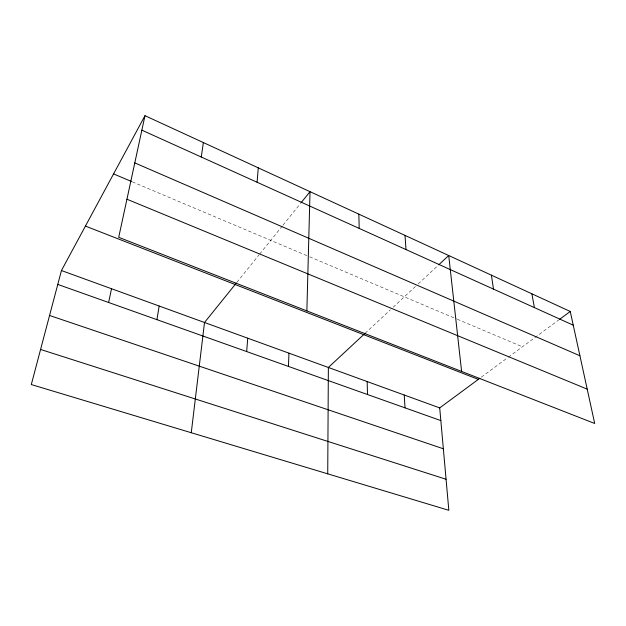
<?xml version="1.0" encoding="UTF-8"?>
<svg xmlns="http://www.w3.org/2000/svg" width="626" height="626" viewBox="0 0 626 626"><rect width="100%" height="100%" fill="white"/><g stroke="black" fill="none" stroke-linecap="round" stroke-linejoin="round"><path stroke-width="0.47" stroke-dasharray="3.13 2.35" d="M236.925 282.303L259.109 254.79M259.727 254.031L282.381 225.931M282.999 225.164L300.472 203.497M365.06 333.345L390.358 309.815M393.144 307.225L415.421 286.497M418.199 283.914L438.004 265.494M481.371 377.134L507.584 357.767M508.367 357.188L558.736 319.98M132.329 181.845L308.767 256.449M309.651 256.816L456.385 318.869M457.285 319.244L522.436 346.796"/><path stroke-width="0.94" d="M327.727 473.843L328.368 367.47L365.06 333.345M306.873 310.903L310.019 191.658L301.067 202.754M288.43 366.413L288.977 353.166M246.675 351.569L247.732 338.189M257.09 182.252L258.28 167.838M191.259 432.738L204.514 322.492L236.331 283.038M201.267 157.016L203.372 142.564M156.923 319.659L159.168 306.028M108.611 302.491L111.53 288.727M144.982 115.685L118.713 237.309L594.7 423.481L570.255 311.474L144.982 115.685L61.442 270.542L31.3 384.552L448.834 510.315L439.71 407.902L479.837 378.268M438.716 264.829L448.725 255.525L461.612 371.421M559.503 319.416L570.255 311.474M40.58 349.457L446.064 479.25M49.564 315.473L443.357 448.779M57.772 284.415L440.845 420.594M61.442 270.542L439.71 407.902M85.418 226.088L478.303 379.395M126.937 199.224L587.204 389.137M113.572 173.911L131.437 181.462M134.786 162.893L579.919 355.764M141.859 130.161L573.244 325.168M531.85 293.79L534.416 307.616M491.394 275.166L493.491 289.118M405.014 235.399L406 249.571M404.24 395.022L404.999 407.855M367.157 381.555L367.517 394.529M358.847 214.147L359.191 228.404"/></g></svg>
